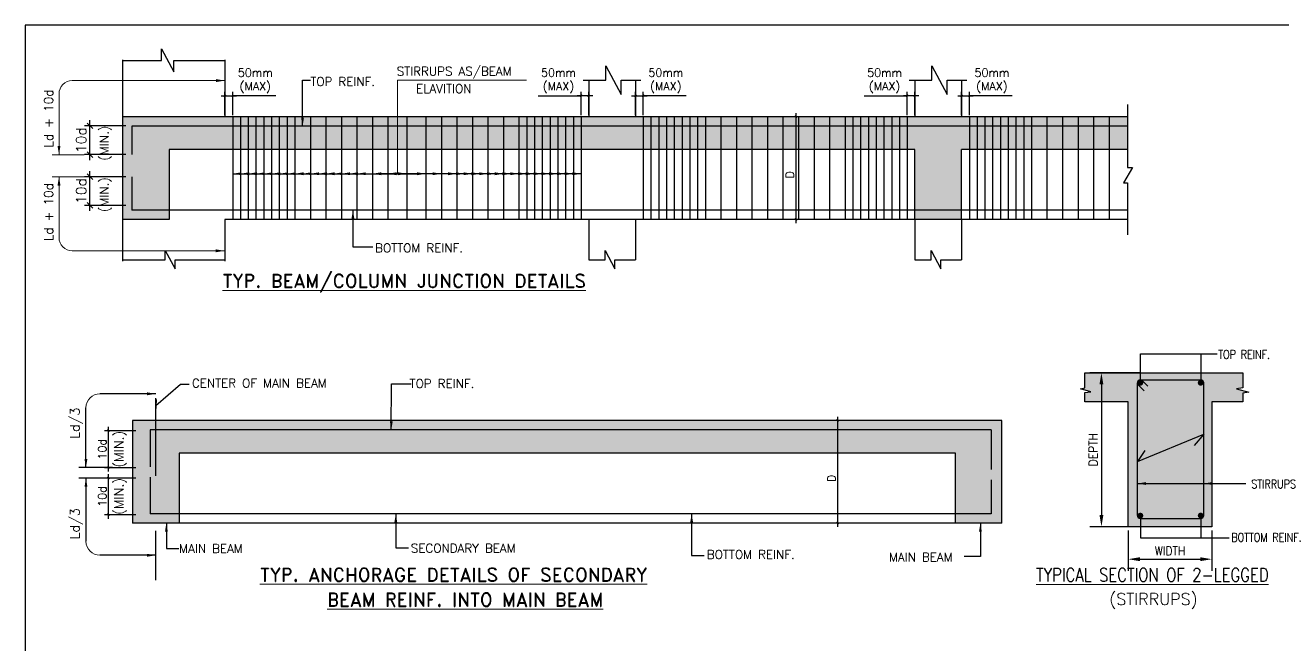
# Model space of a CAD drawing. Header units: millimetres. Extents: x 2061841 to 105821645, y -77612 to 48520811.
# Drawn here: x 2640308 to 2672703, y 43323 to 59297 of the extents above; entities that cross this region are included whole.
import ezdxf

# ---------------------------------------------------------------- set-up
doc = ezdxf.new("R2010")
doc.units = ezdxf.units.MM
doc.header["$LTSCALE"] = 10
doc.header["$MEASUREMENT"] = 0
for name, pattern in [('AUDIT_I_161129175419-4', [0]), ('AUDIT_I_161129175419-5', [0]), ('HIDDEN', [0.375, 0.25, -0.125])]:
    doc.linetypes.add(name, pattern=pattern)
for name, color, linetype in [('BAR', 1, 'Continuous'), ('BEAM', 4, 'Continuous'), ('BEAM HATCH', 252, 'Continuous'), ('BORDER', 5, 'Continuous'), ('DIM', 8, 'Continuous'), ('HATCH', 33, 'Continuous'), ('LINE', 4, 'Continuous'), ('reinf', 1, 'Continuous'), ('TEXT1', 2, 'Continuous')]:
    doc.layers.add(name, color=color, linetype=linetype)
for name, color, linetype, lineweight in [('GEN-LEDAR', 3, 'Continuous', 0), ('TEXT', 2, 'Continuous', 25), ('TEXT 3', 1, 'Continuous', 18)]:
    doc.layers.add(name, color=color, linetype=linetype, lineweight=lineweight)
doc.styles.add('200', font='romand.shx', dxfattribs={"width": 0.8, "height": 225})
doc.styles.add('LOAD', font='romand.shx', dxfattribs={"height": 275})
doc.styles.add('MAH', font='romand.shx', dxfattribs={"height": 210})
doc.styles.add('RD', font='romand.shx', dxfattribs={"width": 0.9, "height": 225})
doc.dimstyles.new('AR', dxfattribs={"dimtxt": 250, "dimasz": 300, "dimexe": 300, "dimexo": 100, "dimgap": 100, "dimtad": 1, "dimdec": 0, "dimdsep": 46, "dimtxsty": 'RD', "dimcen": 2.5, "dimdle": 100, "dimclrd": 3, "dimclre": 3, "dimclrt": 2, "dimadec": 0, "dimazin": 0, "dimtfac": 1, "dimtdec": 0, "dimtmove": 0, "dimatfit": 3, "dimfxl": 1, "dimtolj": 1, "dimtzin": 0, "dimarcsym": 0})
doc.dimstyles.new('GR1', dxfattribs={"dimtxt": 225, "dimasz": 125, "dimexe": 125, "dimexo": 100, "dimgap": 50, "dimtad": 1, "dimdec": 0, "dimzin": 3, "dimdsep": 46, "dimtxsty": '200', "dimblk1": 'OBLIQUE', "dimblk2": 'OBLIQUE', "dimsah": 1, "dimcen": 0.0625, "dimdle": 125, "dimclrd": 3, "dimclre": 3, "dimclrt": 2, "dimadec": 0, "dimazin": 0, "dimtfac": 1, "dimtdec": 0, "dimtix": 1, "dimtmove": 0, "dimatfit": 3, "dimfxl": 1, "dimtolj": 1, "dimtzin": 0, "dimarcsym": 0})
doc.dimstyles.new('MA', dxfattribs={"dimtxt": 210, "dimasz": 50, "dimexe": 100, "dimexo": 50, "dimgap": 50, "dimtad": 1, "dimdec": 0, "dimzin": 0, "dimdsep": 46, "dimtxsty": 'MAH', "dimblk1": 'OBLIQUE', "dimblk2": 'OBLIQUE', "dimsah": 1, "dimcen": 0.09, "dimdle": 100, "dimclrd": 3, "dimclre": 3, "dimclrt": 2, "dimadec": 0, "dimazin": 0, "dimtfac": 1, "dimtdec": 0, "dimtix": 1, "dimtofl": 0, "dimtmove": 0, "dimatfit": 3, "dimldrblk": 'OBLIQUE', "dimfxl": 1, "dimtolj": 1, "dimtzin": 0, "dimarcsym": 0})

# ---------------------------------------------------------------- blocks, each defined once
blk = doc.blocks.new('*D2071')
at = {"layer": 'Defpoints', "color": 0, "linetype": 'AUDIT_I_161129175419-4', "ltscale": 0.25, "transparency": 16777216}
for p in [(2669121, 50336), (2668030, 46369), (2669121, 46369)]:
    blk.add_point(p, dxfattribs=at)
at = {"layer": 'DIM', "color": 3, "lineweight": -2, "ltscale": 0.25, "transparency": 16777216}
for p, q in [((2669021, 50336), (2667730, 50336)), ((2668030, 50036), (2668030, 46669)), ((2669021, 46369), (2667730, 46369))]:
    blk.add_line(p, q, dxfattribs=at)
at = {"layer": 'DIM', "color": 3, "linetype": 'AUDIT_I_161129175419-4', "ltscale": 0.25, "transparency": 16777216}
for points in [[(2667980, 50036), (2668080, 50036), (2668030, 50336)], [(2667980, 46669), (2668080, 46669), (2668030, 46369)]]:
    blk.add_solid(points, dxfattribs=at)
at = {"layer": 'DIM', "color": 2, "linetype": 'AUDIT_I_161129175419-4', "ltscale": 0.25, "transparency": 16777216, "insert": (2667817, 48353), "char_height": 225, "attachment_point": 5, "rotation": 90, "style": 'RD'}
blk.add_mtext('\\A1;DEPTH', dxfattribs=at)
blk = doc.blocks.new('*D2072')
at = {"layer": 'Defpoints', "color": 0, "linetype": 'AUDIT_I_161129175419-4', "ltscale": 0.25, "transparency": 16777216}
for p in [(2668720, 46369), (2670876, 46369), (2670876, 45531)]:
    blk.add_point(p, dxfattribs=at)
at = {"layer": 'DIM', "color": 3, "lineweight": -2, "ltscale": 0.25, "transparency": 16777216}
for p, q in [((2668720, 46269), (2668720, 45231)), ((2670876, 46269), (2670876, 45231)), ((2669020, 45531), (2670576, 45531))]:
    blk.add_line(p, q, dxfattribs=at)
at = {"layer": 'DIM', "color": 3, "linetype": 'AUDIT_I_161129175419-4', "ltscale": 0.25, "transparency": 16777216}
for points in [[(2669020, 45581), (2669020, 45481), (2668720, 45531)], [(2670576, 45581), (2670576, 45481), (2670876, 45531)]]:
    blk.add_solid(points, dxfattribs=at)
at = {"layer": 'DIM', "color": 2, "linetype": 'AUDIT_I_161129175419-4', "ltscale": 0.25, "transparency": 16777216, "insert": (2669798, 45744), "char_height": 225, "attachment_point": 5, "style": 'RD'}
blk.add_mtext('\\A1;WIDTH', dxfattribs=at)
blk = doc.blocks.new('_Oblique')
at = {"color": 0, "linetype": 'ByBlock', "lineweight": -2}
blk.add_line((-0.5, -0.5), (0.5, 0.5), dxfattribs=at)
blk = doc.blocks.new('*D2014')
at = {"layer": 'Defpoints', "color": 0, "linetype": 'AUDIT_I_161129175419-5', "transparency": 16777216}
for p in [(2660461, 56930), (2660160, 54290), (2660461, 54290)]:
    blk.add_point(p, dxfattribs=at)
at = {"layer": 'DIM', "color": 3, "linetype": 'AUDIT_I_161129175419-5', "lineweight": -2, "transparency": 16777216}
for p, q in [((2660160, 57030), (2660160, 54190)), ((2660411, 56930), (2660060, 56930)), ((2660411, 54290), (2660060, 54290))]:
    blk.add_line(p, q, dxfattribs=at)
at = {"layer": 'DIM', "color": 3, "linetype": 'AUDIT_I_161129175419-5', "lineweight": -2, "transparency": 16777216, "xscale": 50, "yscale": 50, "zscale": 50}
for p, rotation in [((2660160, 56930), 90), ((2660160, 54290), 270)]:
    blk.add_blockref('_Oblique', p, dxfattribs=dict(at, rotation=rotation))
at = {"layer": 'DIM', "color": 2, "linetype": 'AUDIT_I_161129175419-5', "transparency": 16777216, "insert": (2660005, 55441), "char_height": 210, "attachment_point": 5, "rotation": 90, "style": 'MAH'}
blk.add_mtext('\\A1;D', dxfattribs=at)
blk = doc.blocks.new('*D2015')
at = {"color": 3, "lineweight": -2, "transparency": 16777216}
for p, q in [((2653520, 57477), (2654628, 57477)), ((2654928, 57477), (2654528, 57477)), ((2654628, 56980), (2654628, 57577)), ((2654828, 56980), (2654828, 57577))]:
    blk.add_line(p, q, dxfattribs=at)
at = {"layer": 'Defpoints', "color": 0, "linetype": 'AUDIT_I_161129175419-4', "transparency": 16777216}
for p in [(2654628, 57477), (2654628, 56930), (2654828, 56930)]:
    blk.add_point(p, dxfattribs=at)
at = {"color": 3, "linetype": 'AUDIT_I_161129175419-4', "lineweight": -2, "transparency": 16777216, "xscale": 50, "yscale": 50, "zscale": 50, "rotation": 180}
blk.add_blockref('_Oblique', (2654628, 57477), dxfattribs=at)
at = {"color": 3, "linetype": 'AUDIT_I_161129175419-4', "lineweight": -2, "transparency": 16777216, "xscale": 50, "yscale": 50, "zscale": 50}
blk.add_blockref('_Oblique', (2654828, 57477), dxfattribs=at)
at = {"color": 2, "linetype": 'AUDIT_I_161129175419-4', "transparency": 16777216, "insert": (2654045, 57862), "char_height": 210, "attachment_point": 5, "style": 'MAH'}
blk.add_mtext('\\A1;50mm\\P(MAX)', dxfattribs=at)
blk = doc.blocks.new('*D2016')
at = {"color": 3, "lineweight": -2, "transparency": 16777216}
for p, q in [((2645353, 57477), (2645753, 57477)), ((2645453, 56980), (2645453, 57577)), ((2645653, 56980), (2645653, 57577)), ((2646761, 57477), (2645653, 57477))]:
    blk.add_line(p, q, dxfattribs=at)
at = {"layer": 'Defpoints', "color": 0, "linetype": 'AUDIT_I_161129175419-4', "transparency": 16777216}
for p in [(2645653, 57477), (2645453, 56930), (2645653, 56930)]:
    blk.add_point(p, dxfattribs=at)
at = {"color": 3, "linetype": 'AUDIT_I_161129175419-4', "lineweight": -2, "transparency": 16777216, "xscale": 50, "yscale": 50, "zscale": 50, "rotation": 180}
blk.add_blockref('_Oblique', (2645453, 57477), dxfattribs=at)
at = {"color": 3, "linetype": 'AUDIT_I_161129175419-4', "lineweight": -2, "transparency": 16777216, "xscale": 50, "yscale": 50, "zscale": 50}
blk.add_blockref('_Oblique', (2645653, 57477), dxfattribs=at)
at = {"color": 2, "linetype": 'AUDIT_I_161129175419-4', "transparency": 16777216, "insert": (2646236, 57862), "char_height": 210, "attachment_point": 5, "style": 'MAH'}
blk.add_mtext('\\A1;50mm\\P(MAX)', dxfattribs=at)
blk = doc.blocks.new('*D2017')
at = {"color": 3, "lineweight": -2, "transparency": 16777216}
for p, q in [((2655928, 57477), (2656328, 57477)), ((2656028, 56980), (2656028, 57577)), ((2656228, 56980), (2656228, 57577)), ((2657335, 57477), (2656228, 57477))]:
    blk.add_line(p, q, dxfattribs=at)
at = {"layer": 'Defpoints', "color": 0, "linetype": 'AUDIT_I_161129175419-4', "transparency": 16777216}
for p in [(2656228, 57477), (2656028, 56930), (2656228, 56930)]:
    blk.add_point(p, dxfattribs=at)
at = {"color": 3, "linetype": 'AUDIT_I_161129175419-4', "lineweight": -2, "transparency": 16777216, "xscale": 50, "yscale": 50, "zscale": 50, "rotation": 180}
blk.add_blockref('_Oblique', (2656028, 57477), dxfattribs=at)
at = {"color": 3, "linetype": 'AUDIT_I_161129175419-4', "lineweight": -2, "transparency": 16777216, "xscale": 50, "yscale": 50, "zscale": 50}
blk.add_blockref('_Oblique', (2656228, 57477), dxfattribs=at)
at = {"color": 2, "linetype": 'AUDIT_I_161129175419-4', "transparency": 16777216, "insert": (2656810, 57862), "char_height": 210, "attachment_point": 5, "style": 'MAH'}
blk.add_mtext('\\A1;50mm\\P(MAX)', dxfattribs=at)
blk = doc.blocks.new('*D2018')
at = {"color": 3, "lineweight": -2, "transparency": 16777216}
for p, q in [((2661920, 57477), (2663028, 57477)), ((2663328, 57477), (2662928, 57477)), ((2663028, 56980), (2663028, 57577)), ((2663228, 56980), (2663228, 57577))]:
    blk.add_line(p, q, dxfattribs=at)
at = {"layer": 'Defpoints', "color": 0, "linetype": 'AUDIT_I_161129175419-4', "transparency": 16777216}
for p in [(2663028, 57477), (2663028, 56930), (2663228, 56930)]:
    blk.add_point(p, dxfattribs=at)
at = {"color": 3, "linetype": 'AUDIT_I_161129175419-4', "lineweight": -2, "transparency": 16777216, "xscale": 50, "yscale": 50, "zscale": 50, "rotation": 180}
blk.add_blockref('_Oblique', (2663028, 57477), dxfattribs=at)
at = {"color": 3, "linetype": 'AUDIT_I_161129175419-4', "lineweight": -2, "transparency": 16777216, "xscale": 50, "yscale": 50, "zscale": 50}
blk.add_blockref('_Oblique', (2663228, 57477), dxfattribs=at)
at = {"color": 2, "linetype": 'AUDIT_I_161129175419-4', "transparency": 16777216, "insert": (2662445, 57862), "char_height": 210, "attachment_point": 5, "style": 'MAH'}
blk.add_mtext('\\A1;50mm\\P(MAX)', dxfattribs=at)
blk = doc.blocks.new('*D2019')
at = {"color": 3, "lineweight": -2, "transparency": 16777216}
for p, q in [((2664328, 57477), (2664728, 57477)), ((2664428, 56980), (2664428, 57577)), ((2664628, 56980), (2664628, 57577)), ((2665735, 57477), (2664628, 57477))]:
    blk.add_line(p, q, dxfattribs=at)
at = {"layer": 'Defpoints', "color": 0, "linetype": 'AUDIT_I_161129175419-4', "transparency": 16777216}
for p in [(2664628, 57477), (2664428, 56930), (2664628, 56930)]:
    blk.add_point(p, dxfattribs=at)
at = {"color": 3, "linetype": 'AUDIT_I_161129175419-4', "lineweight": -2, "transparency": 16777216, "xscale": 50, "yscale": 50, "zscale": 50, "rotation": 180}
blk.add_blockref('_Oblique', (2664428, 57477), dxfattribs=at)
at = {"color": 3, "linetype": 'AUDIT_I_161129175419-4', "lineweight": -2, "transparency": 16777216, "xscale": 50, "yscale": 50, "zscale": 50}
blk.add_blockref('_Oblique', (2664628, 57477), dxfattribs=at)
at = {"color": 2, "linetype": 'AUDIT_I_161129175419-4', "transparency": 16777216, "insert": (2665210, 57862), "char_height": 210, "attachment_point": 5, "style": 'MAH'}
blk.add_mtext('\\A1;50mm\\P(MAX)', dxfattribs=at)
blk = doc.blocks.new('*D2020')
at = {"layer": 'Defpoints', "color": 0, "linetype": 'AUDIT_I_161129175419-5', "transparency": 16777216}
for p in [(2643206, 48839), (2642449, 47890), (2643206, 47890)]:
    blk.add_point(p, dxfattribs=at)
at = {"layer": 'TEXT1', "color": 3, "linetype": 'AUDIT_I_161129175419-5', "lineweight": -2, "transparency": 16777216}
for p, q in [((2642449, 48939), (2642449, 47790)), ((2643156, 48839), (2642349, 48839)), ((2643156, 47890), (2642349, 47890))]:
    blk.add_line(p, q, dxfattribs=at)
at = {"layer": 'TEXT1', "color": 3, "linetype": 'AUDIT_I_161129175419-5', "lineweight": -2, "transparency": 16777216, "xscale": 50, "yscale": 50, "zscale": 50}
for p, rotation in [((2642449, 48839), 90), ((2642449, 47890), 270)]:
    blk.add_blockref('_Oblique', p, dxfattribs=dict(at, rotation=rotation))
at = {"layer": 'TEXT1', "color": 2, "linetype": 'AUDIT_I_161129175419-5', "transparency": 16777216, "insert": (2642294, 48365), "char_height": 210, "attachment_point": 5, "rotation": 90, "style": 'MAH'}
blk.add_mtext('\\A1;10d', dxfattribs=at)
blk = doc.blocks.new('*D2021')
at = {"layer": 'Defpoints', "color": 0, "linetype": 'AUDIT_I_161129175419-5', "transparency": 16777216}
for p in [(2661533, 49103), (2661232, 46463), (2661533, 46463)]:
    blk.add_point(p, dxfattribs=at)
at = {"layer": 'DIM', "color": 3, "linetype": 'AUDIT_I_161129175419-5', "lineweight": -2, "transparency": 16777216}
for p, q in [((2661483, 49103), (2661132, 49103)), ((2661232, 49203), (2661232, 46363)), ((2661483, 46463), (2661132, 46463))]:
    blk.add_line(p, q, dxfattribs=at)
at = {"layer": 'DIM', "color": 3, "linetype": 'AUDIT_I_161129175419-5', "lineweight": -2, "transparency": 16777216, "xscale": 50, "yscale": 50, "zscale": 50}
for p, rotation in [((2661232, 49103), 90), ((2661232, 46463), 270)]:
    blk.add_blockref('_Oblique', p, dxfattribs=dict(at, rotation=rotation))
at = {"layer": 'DIM', "color": 2, "linetype": 'AUDIT_I_161129175419-5', "transparency": 16777216, "insert": (2661077, 47614), "char_height": 210, "attachment_point": 5, "rotation": 90, "style": 'MAH'}
blk.add_mtext('\\A1;D', dxfattribs=at)
blk = doc.blocks.new('*D2022')
at = {"layer": 'Defpoints', "color": 0, "linetype": 'AUDIT_I_161129175419-5', "transparency": 16777216}
for p in [(2643206, 47621), (2642449, 46673), (2643206, 46673)]:
    blk.add_point(p, dxfattribs=at)
at = {"layer": 'TEXT1', "color": 3, "linetype": 'AUDIT_I_161129175419-5', "lineweight": -2, "transparency": 16777216}
for p, q in [((2643156, 47621), (2642349, 47621)), ((2642449, 47721), (2642449, 46573)), ((2643156, 46673), (2642349, 46673))]:
    blk.add_line(p, q, dxfattribs=at)
at = {"layer": 'TEXT1', "color": 3, "linetype": 'AUDIT_I_161129175419-5', "lineweight": -2, "transparency": 16777216, "xscale": 50, "yscale": 50, "zscale": 50}
for p, rotation in [((2642449, 47621), 90), ((2642449, 46673), 270)]:
    blk.add_blockref('_Oblique', p, dxfattribs=dict(at, rotation=rotation))
at = {"layer": 'TEXT1', "color": 2, "linetype": 'AUDIT_I_161129175419-5', "transparency": 16777216, "insert": (2642294, 47147), "char_height": 210, "attachment_point": 5, "rotation": 90, "style": 'MAH'}
blk.add_mtext('\\A1;10d', dxfattribs=at)

msp = doc.modelspace()

# ---------------------------------------------------------------- hatches: boundary and pattern name
at = {"layer": 'BEAM HATCH', "linetype": 'AUDIT_I_161129175419-5'}
h = msp.add_hatch(color=252, dxfattribs=at)
h.paths.add_polyline_path([(2642813.5, 54290), (2644013.5, 54290), (2644013.5, 56090), (2644882.6, 56090), (2644882.6, 56930), (2642813.5, 56930), (2642813.5, 54290)])
h.paths.add_polyline_path([(2656028, 56090), (2663228, 56090), (2663228, 54290), (2664428, 54290), (2664428, 56090), (2668702.2, 56090), (2668702.2, 56930), (2645453.5, 56930), (2644882.6, 56930), (2644882.6, 56090), (2656028, 56090)])
for points in [[(2671673.9, 50337.4), (2667604.1, 50337.4), (2667604.1, 49951), (2667491, 49924.2), (2667754.5, 49846.2), (2667604.1, 49824.8), (2667604.1, 49587.4), (2668720.1, 49587.4), (2668720.1, 46369.3), (2670876, 46369.3), (2670876, 49587.4), (2671673.9, 49587.4), (2671673.9, 49813.7), (2671828.9, 49835.1), (2671513, 49924.2), (2671673.9, 49951), (2671673.9, 50337.4)], [(2643074.2, 49103.3), (2643074.2, 46463.3), (2644274.2, 46463.3), (2644274.2, 48263.3), (2664267.2, 48263.3), (2664267.2, 46463.3), (2665467.2, 46463.3), (2665467.2, 49103.3), (2643074.2, 49103.3)]]:
    msp.add_hatch(color=252, dxfattribs=at).paths.add_polyline_path(points)

# ---------------------------------------------------------------- linework, layer by layer
at = {"color": 3, "linetype": 'AUDIT_I_161129175419-4', "ltscale": 800}
for p, q in [((2642899, 56702), (2641834.9, 56702)), ((2641977.4, 55818.5), (2641977.4, 56844.5)), ((2642899, 55961), (2641834.9, 55961)), ((2641977.4, 54507.5), (2641977.4, 55533.5)), ((2642899, 55391), (2641834.9, 55391)), ((2642899, 54650), (2641834.9, 54650))]:
    msp.add_line(p, q, dxfattribs=at)
at = {"layer": 'BAR', "linetype": 'AUDIT_I_161129175419-5', "ltscale": 800}
for p, q in [((2645653.5, 56930), (2645653.5, 54290)), ((2645853.5, 56930), (2645853.5, 54290)), ((2646053.5, 56930), (2646053.5, 54290)), ((2646253.5, 56930), (2646253.5, 54290)), ((2646453.5, 56930), (2646453.5, 54290)), ((2646653.5, 56930), (2646653.5, 54290)), ((2646853.5, 56930), (2646853.5, 54290)), ((2647053.5, 56930), (2647053.5, 54290)), ((2647253.5, 56930), (2647253.5, 54290)), ((2647653.5, 56930), (2647653.5, 54290)), ((2648053.5, 56930), (2648053.5, 54290)), ((2648453.5, 56930), (2648453.5, 54290)), ((2648853.5, 56930), (2648853.5, 54290)), ((2649253.5, 56930), (2649253.5, 54290)), ((2649653.5, 56930), (2649653.5, 54290)), ((2650140.7, 56930), (2650140.7, 54290)), ((2650140.7, 56930), (2650140.7, 54290)), ((2650628, 56930), (2650628, 54290)), ((2651028, 56930), (2651028, 54290)), ((2651428, 56930), (2651428, 54290)), ((2651828, 56930), (2651828, 54290)), ((2652228, 56930), (2652228, 54290)), ((2652628, 56930), (2652628, 54290)), ((2653028, 56930), (2653028, 54290)), ((2653228, 56930), (2653228, 54290)), ((2653428, 56930), (2653428, 54290)), ((2653628, 56930), (2653628, 54290)), ((2653828, 56930), (2653828, 54290)), ((2654028, 56930), (2654028, 54290)), ((2654228, 56930), (2654228, 54290)), ((2654428, 56930), (2654428, 54290)), ((2654628, 56930), (2654628, 54290)), ((2656228, 56930), (2656228, 54290)), ((2656428, 56930), (2656428, 54290)), ((2656628, 56930), (2656628, 54290)), ((2656828, 56930), (2656828, 54290)), ((2657028, 56930), (2657028, 54290)), ((2657228, 56930), (2657228, 54290)), ((2657428, 56930), (2657428, 54290)), ((2657628, 56930), (2657628, 54290)), ((2657828, 56930), (2657828, 54290)), ((2658228, 56930), (2658228, 54290)), ((2658628, 56930), (2658628, 54290)), ((2659028, 56930), (2659028, 54290)), ((2659428, 56930), (2659428, 54290)), ((2659828, 56930), (2659828, 54290)), ((2660228, 56930), (2660228, 54290)), ((2660628, 56930), (2660628, 54290)), ((2661028, 56930), (2661028, 54290)), ((2661428, 56930), (2661428, 54290)), ((2661628, 56930), (2661628, 54290)), ((2661828, 56930), (2661828, 54290)), ((2662028, 56930), (2662028, 54290)), ((2662228, 56930), (2662228, 54290)), ((2662428, 56930), (2662428, 54290)), ((2662628, 56930), (2662628, 54290)), ((2662828, 56930), (2662828, 54290)), ((2663028, 56930), (2663028, 54290)), ((2664628, 56930), (2664628, 54290)), ((2664828, 56930), (2664828, 54290)), ((2665028, 56930), (2665028, 54290)), ((2665228, 56930), (2665228, 54290)), ((2665428, 56930), (2665428, 54290)), ((2665628, 56930), (2665628, 54290)), ((2665828, 56930), (2665828, 54290)), ((2666028, 56930), (2666028, 54290)), ((2666228, 56930), (2666228, 54290)), ((2666628, 56930), (2666628, 54290)), ((2667028, 56930), (2667028, 54290)), ((2667428, 56930), (2667428, 54290)), ((2667428, 56930), (2667428, 54290)), ((2667828, 56930), (2667828, 54290)), ((2668228, 56930), (2668228, 54290)), ((2668702.2, 56690), (2643053.5, 56690)), ((2643053.5, 56690), (2643053.5, 55961)), ((2643053.5, 55391), (2643053.5, 54530)), ((2668702.2, 54530), (2643053.5, 54530)), ((2665186.3, 48863.3), (2643526.3, 48863.3)), ((2643526.3, 48863.3), (2643526.3, 47914.7)), ((2665186.3, 48863.3), (2665186.3, 47843.2)), ((2643526.3, 47645.6), (2643526.3, 46703.3)), ((2665186.3, 47573.4), (2665186.3, 46703.3)), ((2665186.3, 46703.3), (2643526.3, 46703.3))]:
    msp.add_line(p, q, dxfattribs=at)
at = {"layer": 'BEAM', "linetype": 'AUDIT_I_161129175419-5', "ltscale": 50, "elevation": 31.9}
msp.add_lwpolyline([(2671673.9, 50337.4), (2671673.9, 49951), (2671513, 49924.2), (2671828.9, 49835.1), (2671673.9, 49813.7), (2671673.9, 49587.4), (2670876, 49587.4), (2670876, 46369.3), (2668720.1, 46369.3), (2668720.1, 49587.4), (2667604.1, 49587.4), (2667604.1, 49824.8), (2667754.5, 49846.2), (2667491, 49924.2), (2667604.1, 49951), (2667604.1, 50337.4), (2671673.9, 50337.4)], dxfattribs=at)
at = {"layer": 'BORDER'}
msp.add_lwpolyline([(2640307.7, -702.5), (2730307.7, -702.5), (2730307.7, 59297.5), (2640307.7, 59297.5)], close=True, dxfattribs=at)
at = {"layer": 'Defpoints', "color": 0, "linetype": 'AUDIT_I_161129175419-4'}
for p in [(2641977.4, 56702), (2641977.4, 55391), (2668720.1, 50337.4, 31.9), (2668720.1, 46369.3, 31.9), (2668720.1, 46369.3, 31.9), (2670876, 46369.3, 31.9)]:
    msp.add_point(p, dxfattribs=at)
at = {"layer": 'DIM', "color": 3, "linetype": 'HIDDEN', "ltscale": 800}
msp.add_line((2643674.2, 47683.4), (2643674.2, 49942.5), dxfattribs=at)
at = {"layer": 'DIM', "linetype": 'AUDIT_I_161129175419-5', "ltscale": 800}
msp.add_line((2643674.2, 44994.6), (2643674.2, 46263.8), dxfattribs=at)
at = {"layer": 'GEN-LEDAR', "linetype": 'AUDIT_I_161129175419-5', "ltscale": 800}
for p, q in [((2641522.1, 57868.4), (2645453.5, 57868.4)), ((2649899.6, 55466.6), (2649899.6, 57880.2)), ((2649899.6, 57880.2), (2653223.4, 57880.2)), ((2641180.1, 55957.9), (2641180.1, 57526.4)), ((2641830.9, 55957.9), (2641003.8, 55957.9)), ((2641830.9, 55391), (2641003.8, 55391)), ((2641180.1, 55391), (2641180.1, 53822.4)), ((2641522.1, 53480.4), (2645446.2, 53480.4))]:
    msp.add_line(p, q, dxfattribs=at)
at = {"layer": 'GEN-LEDAR', "linetype": 'AUDIT_I_161129175419-5'}
for centre, radius, start, end in [((2641522.1, 57526.4), 342, 90, 180), ((2641522.1, 53822.4), 342, 180, 270), ((2642233.7, 49434.3), 360, 90, 180), ((2642233.7, 45992.8), 360, 180, 270)]:
    msp.add_arc(centre, radius, start, end, dxfattribs=at)
for points in [[(2645225.5, 57906.4), (2645225.5, 57830.4), (2645453.5, 57868.4)], [(2641142.1, 56185.9), (2641218.1, 56185.9), (2641180.1, 55957.9)], [(2641142.1, 55163), (2641218.1, 55163), (2641180.1, 55391)], [(2645212.9, 53442.4), (2645212.9, 53518.4), (2645440.9, 53480.4)]]:
    msp.add_solid(points, dxfattribs=at)
at = {"layer": 'HATCH', "color": 3, "linetype": 'AUDIT_I_161129175419-5', "ltscale": 800}
for p, q in [((2669036.3, 50827), (2671011.1, 50827)), ((2669036.3, 50051.3), (2669036.3, 50827)), ((2670598, 50074.1), (2670598, 50827)), ((2642558.8, 47890.5), (2641688.1, 47890.5)), ((2642558.8, 47622.6), (2641688.1, 47622.6)), ((2669033.7, 46671.3), (2669033.7, 46081.6)), ((2670593, 46667.7), (2670593, 46081.6)), ((2669033.7, 46081.6), (2671319.6, 46081.6))]:
    msp.add_line(p, q, dxfattribs=at)
at = {"layer": 'LINE', "linetype": 'AUDIT_I_161129175419-5', "ltscale": 800}
for p, q in [((2643823.1, 58688.2), (2644139.5, 58095.2)), ((2643823.1, 58389), (2643823.1, 58688.2)), ((2642813.5, 58399.5), (2642813.5, 53214.2)), ((2642813.5, 58389), (2643823.1, 58389)), ((2644139.5, 58389), (2645453.5, 58389)), ((2644139.5, 58095.2), (2644139.5, 58389)), ((2645453.5, 58399.5), (2645453.5, 56930)), ((2655264, 58250.6), (2655659.6, 57509.3)), ((2655264, 57876.6), (2655264, 58250.6)), ((2663664, 57876.6), (2663664, 58250.6)), ((2663664, 58250.6), (2664059.6, 57509.3)), ((2654680.2, 57876.6), (2655264, 57876.6)), ((2654828, 57876.6), (2654828, 56930)), ((2655659.6, 57509.3), (2655659.6, 57876.6)), ((2655659.6, 57876.6), (2656162.9, 57876.6)), ((2656028, 57876.6), (2656028, 56930)), ((2663080.2, 57876.6), (2663664, 57876.6)), ((2663228, 57876.6), (2663228, 56930)), ((2664059.6, 57876.6), (2664562.9, 57876.6)), ((2664059.6, 57509.3), (2664059.6, 57876.6)), ((2664428, 57876.6), (2664428, 56930)), ((2668702.2, 57255.6), (2668702.2, 55628)), ((2645453.5, 56930), (2642813.5, 56930)), ((2668702.2, 56930), (2645453.5, 56930)), ((2656028, 56090), (2644013.5, 56090)), ((2644013.5, 56090), (2644013.5, 54290)), ((2663228, 56090), (2656028, 56090)), ((2663228, 54290), (2663228, 56090)), ((2668702.2, 56090), (2664428, 56090)), ((2664428, 54290), (2664428, 56090)), ((2668833.5, 55628), (2668601.1, 55232.4)), ((2668702.2, 55628), (2668833.5, 55628)), ((2668601.1, 55232.4), (2668702.2, 55232.4)), ((2668702.2, 55232.4), (2668702.2, 53895.5)), ((2644013.5, 54290), (2642813.5, 54290)), ((2668702.2, 54290), (2645453.5, 54290)), ((2645453.5, 54290), (2645453.5, 53214.2)), ((2654828, 54290), (2654828, 53249.2)), ((2656028, 54290), (2656028, 53249.2)), ((2663228, 54290), (2663228, 53249.2)), ((2664428, 54290), (2664428, 53249.2)), ((2643915.8, 53249.2), (2643915.8, 53488.6)), ((2643915.8, 53488.6), (2644168.9, 53014.2)), ((2655243.7, 53249.2), (2655243.7, 53488.6)), ((2655243.7, 53488.6), (2655496.8, 53014.2)), ((2663643.7, 53249.2), (2663643.7, 53488.6)), ((2663643.7, 53488.6), (2663896.8, 53014.2)), ((2642813.5, 53249.2), (2643915.8, 53249.2)), ((2644168.9, 53014.2), (2644168.9, 53249.2)), ((2644168.9, 53249.2), (2645453.5, 53249.2)), ((2654828, 53249.2), (2655243.7, 53249.2)), ((2655496.8, 53014.2), (2655496.8, 53249.2)), ((2655496.8, 53249.2), (2656028, 53249.2)), ((2663228, 53249.2), (2663643.7, 53249.2)), ((2663896.8, 53014.2), (2663896.8, 53249.2)), ((2663896.8, 53249.2), (2664428, 53249.2)), ((2665467.2, 49103.3), (2643074.2, 49103.3)), ((2643074.2, 49103.3), (2643074.2, 46463.3)), ((2665467.2, 46463.3), (2665467.2, 49103.3)), ((2664267.2, 48263.3), (2644274.2, 48263.3)), ((2644274.2, 48263.3), (2644274.2, 46463.3)), ((2664267.2, 46463.3), (2664267.2, 48263.3)), ((2644274.2, 46463.3), (2643074.2, 46463.3)), ((2665467.2, 46463.3), (2644274.2, 46463.3))]:
    msp.add_line(p, q, dxfattribs=at)
at = {"layer": 'reinf', "linetype": 'AUDIT_I_161129175419-5', "ltscale": 800}
for p, q in [((2669131.1, 49868.1), (2668955.4, 50043.8)), ((2668956.4, 46659.2), (2668956.4, 50073.7)), ((2669036.4, 50153.7), (2670585.9, 50153.7)), ((2669228.1, 49987.5), (2669068.4, 50147)), ((2670665.9, 46659.2), (2670665.9, 50073.7)), ((2669036.4, 46579.2), (2670585.9, 46579.2))]:
    msp.add_line(p, q, dxfattribs=at)
at = {"layer": 'reinf', "color": 3, "linetype": 'AUDIT_I_161129175419-5', "const_width": 75, "elevation": 31.9}
for points in [[(2668995.2, 50079.1, -1), (2669070.2, 50079.1, -1)], [(2670625, 50077.6, 1), (2670550, 50077.6, 1)], [(2668995.2, 46653.9, 1), (2669070.2, 46653.9, 1)], [(2670625, 46655.3, -1), (2670550, 46655.3, -1)]]:
    msp.add_lwpolyline(points, format="xyb", close=True, dxfattribs=at)
at = {"layer": 'reinf', "linetype": 'AUDIT_I_161129175419-5', "ltscale": 50, "elevation": 31.9}
msp.add_lwpolyline([(2669148.3, 48330.3), (2668956.4, 48053), (2670665.9, 48749.7), (2670421.7, 48464.1)], dxfattribs=at)
at = {"layer": 'reinf', "linetype": 'AUDIT_I_161129175419-5', "ltscale": 50}
for centre, start, end in [((2669036.4, 50073.7, 31.9), 90, 180), ((2670585.9, 50073.7, 31.9), 0, 90), ((2669036.4, 46659.2, 31.9), 180, 270), ((2670585.9, 46659.2, 31.9), 270, 0)]:
    msp.add_arc(centre, 80, start, end, dxfattribs=at)

# ---------------------------------------------------------------- block references
at = {"color": 3, "linetype": 'AUDIT_I_161129175419-4', "xscale": 142.5, "yscale": 142.5, "zscale": 142.5}
for p, rotation in [((2641977.4, 56702), 90), ((2641977.4, 55961), 270), ((2641977.4, 55391), 90), ((2641977.4, 54650), 270)]:
    msp.add_blockref('_Oblique', p, dxfattribs=dict(at, rotation=rotation))

# ---------------------------------------------------------------- texts
at = {"color": 2, "linetype": 'AUDIT_I_161129175419-4', "char_height": 261.25, "attachment_point": 5, "rotation": 90, "style": 'LOAD'}
for insert in [(2641751.8, 56331.5), (2641751.8, 55020.5)]:
    msp.add_mtext('\\A1;10d', dxfattribs=dict(at, insert=insert))
at = {"layer": 'LINE', "color": 2, "linetype": 'AUDIT_I_161129175419-5', "style": 'RD'}
for s, height, p in [('Ld + 10d', 228, (2641025.5, 56141.4)), ('(MIN.)', 228, (2642456.6, 55803.9)), ('Ld + 10d', 228, (2641025.5, 53730.9)), ('(MIN.)', 228, (2642456.6, 54477.1)), ('Ld/3', 240, (2641711, 48635.7)), ('(MIN.)', 240, (2642841.1, 47893.8)), ('(MIN.)', 240, (2642841.1, 46676)), ('Ld/3', 240, (2641711, 46043))]:
    msp.add_text(s, height=height, rotation=90, dxfattribs=at).set_placement(p)
at = {"layer": 'TEXT', "color": 2, "linetype": 'AUDIT_I_161129175419-5', "style": 'RD'}
for s, p in [('STIRRUPS AS/BEAM ', (2649878.5, 57995.9)), ('TOP REINF.', (2647653.7, 57729.4)), ('ELAVITION', (2650376.5, 57547.2)), ('BOTTOM REINF.', (2649322.3, 53441.1)), ('CENTER OF MAIN BEAM', (2644603.8, 49956.9)), ('TOP REINF.', (2650209.5, 49945.5)), ('MAIN BEAM', (2644274.4, 45691.6)), ('SECONDARY BEAM', (2650241.5, 45700.8)), ('BOTTOM REINF.', (2657865.8, 45539)), ('MAIN BEAM', (2662557.9, 45473.1))]:
    msp.add_text(s, height=225, dxfattribs=at).set_placement(p)
at = {"layer": 'TEXT', "color": 2, "linetype": 'AUDIT_I_161129175419-5', "style": 'RD', "width": 0.8}
for s, p in [('TOP REINF.', (2671040.4, 50696.8, 31.9)), ('STIRRUPS', (2671891.7, 47355.7, 31.9)), ('BOTTOM REINF.', (2671375.7, 45981, 31.9))]:
    msp.add_text(s, height=225, dxfattribs=at).set_placement(p)
at = {"layer": 'TEXT 3', "linetype": 'AUDIT_I_161129175419-5', "ltscale": 30, "style": 'RD'}
for s, height, p in [('%%UTYP. BEAM/COLUMN JUNCTION DETAILS', 350, (2645391.6, 52531.1)), ('%%UTYP. ANCHORAGE DETAILS OF SECONDARY', 350, (2646354.8, 44953.6)), ('(STIRRUPS)', 300, (2668232.6, 44352.1, 31.9)), ('%%UBEAM REINF. INTO MAIN BEAM', 350, (2648090.2, 44313.1))]:
    msp.add_text(s, height=height, dxfattribs=at).set_placement(p)
at = {"layer": 'TEXT 3', "linetype": 'AUDIT_I_161129175419-5', "ltscale": 30, "style": 'RD', "width": 0.8}
msp.add_text('%%UTYPICAL SECTION OF 2-LEGGED', height=350, dxfattribs=at).set_placement((2666349.5, 44952.9, 31.9))

# ---------------------------------------------------------------- dimensions: what is measured, and where the dimension line sits
at = {"color": 2, "linetype": 'AUDIT_I_161129175419-4'}
for base, p1, p2, picture, middle in [((2645653.5, 57476.7), (2645453.5, 56930), (2645653.5, 56930), '*D2016', (2646235.9, 57008.4)), ((2656228, 57476.7), (2656028, 56930), (2656228, 56930), '*D2017', (2656810.4, 57008.4)), ((2664628, 57476.7), (2664428, 56930), (2664628, 56930), '*D2019', (2665210.4, 57008.4))]:
    dim = msp.add_linear_dim(base=base, p1=p1, p2=p2, text='50mm\\P(MAX)', dimstyle='MA', override={"dimtmove": 1, "dimfxl": 1.5}, dxfattribs=at)
    dim.commit()
    dim.dimension.update_dxf_attribs({"geometry": picture, "text_midpoint": middle, "dimtype": 160})
for base, p1, p2, picture, middle in [((2654628, 57476.7), (2654828, 56930), (2654628, 56930), '*D2015', (2654045.5, 57008.4)), ((2663028, 57476.7), (2663228, 56930), (2663028, 56930), '*D2018', (2662445.5, 57008.4))]:
    dim = msp.add_linear_dim(base=base, p1=p1, p2=p2, angle=180, text='50mm\\P(MAX)', dimstyle='MA', override={"dimtmove": 1, "dimfxl": 1.5}, dxfattribs=at)
    dim.commit()
    dim.dimension.update_dxf_attribs({"geometry": picture, "text_midpoint": middle, "dimtype": 160})
at = {"layer": 'DIM', "linetype": 'AUDIT_I_161129175419-5'}
for base, p1, p2, picture, middle in [((2660159.7, 54290), (2660461.2, 56930), (2660461.2, 54290), '*D2014', (2660159.7, 55440.7)), ((2661231.9, 46463.3), (2661533.4, 49103.3), (2661533.4, 46463.3), '*D2021', (2661231.9, 47614.1))]:
    dim = msp.add_linear_dim(base=base, p1=p1, p2=p2, angle=90, text='D', dimstyle='MA', dxfattribs=at)
    dim.commit()
    dim.dimension.update_dxf_attribs({"geometry": picture, "text_midpoint": middle, "dimtype": 160})
at = {"layer": 'DIM', "linetype": 'AUDIT_I_161129175419-4', "ltscale": 0.25}
dim = msp.add_linear_dim(base=(2668029.7, 46369.3, 31.9), p1=(2669120.8, 50335.7, 31.9), p2=(2669120.8, 46369.3, 31.9), angle=90, text='DEPTH', dimstyle='AR', override={"dimfxl": 1.25, "dimarcsym": 1}, dxfattribs=at)
dim.commit()
dim.dimension.update_dxf_attribs({"geometry": '*D2071', "text_midpoint": (2667817.2, 48352.5, 31.9)})
dim = msp.add_linear_dim(base=(2670876, 45531.1, 31.9), p1=(2668720.1, 46369.3, 31.9), p2=(2670876, 46369.3, 31.9), text='WIDTH', dimstyle='AR', override={"dimfxl": 1.25, "dimarcsym": 1}, dxfattribs=at)
dim.commit()
dim.dimension.update_dxf_attribs({"geometry": '*D2072', "text_midpoint": (2669798, 45743.6, 31.9)})
at = {"layer": 'TEXT1', "linetype": 'AUDIT_I_161129175419-5'}
for base, p1, p2, picture, middle in [((2642448.6, 47890.5), (2643205.9, 48839), (2643205.9, 47890.5), '*D2020', (2642448.6, 48364.8)), ((2642448.6, 46672.7), (2643205.9, 47621.3), (2643205.9, 46672.7), '*D2022', (2642448.6, 47147))]:
    dim = msp.add_linear_dim(base=base, p1=p1, p2=p2, angle=90, text='10d', dimstyle='MA', dxfattribs=at)
    dim.commit()
    dim.dimension.update_dxf_attribs({"geometry": picture, "text_midpoint": middle, "dimtype": 160})

# ---------------------------------------------------------------- leaders
at = {"layer": 'DIM', "linetype": 'AUDIT_I_161129175419-5'}
msp.add_leader([(2643674.2, 49489.9), (2644306.6, 50039), (2644535.3, 50039)], dimstyle='MA', override={"dimasz": 225, "dimtad": 0}, dxfattribs=at)
at = {"layer": 'GEN-LEDAR', "linetype": 'AUDIT_I_161129175419-5'}
for points in [[(2647452.8, 56690), (2647452.8, 57876.2), (2647654.9, 57876.2)], [(2645653.5, 55466.6), (2646776.5, 55466.6)], [(2645853.5, 55466.6), (2646976.5, 55466.6)], [(2646053.5, 55466.6), (2647176.5, 55466.6)], [(2646253.5, 55466.6), (2647376.5, 55466.6)], [(2646453.5, 55466.6), (2647576.5, 55466.6)], [(2646653.5, 55466.6), (2647776.5, 55466.6)], [(2646853.5, 55466.6), (2647976.5, 55466.6)], [(2647053.5, 55466.6), (2648176.5, 55466.6)], [(2647253.5, 55466.6), (2648376.5, 55466.6)], [(2647453.5, 55466.6), (2648576.5, 55466.6)], [(2647653.5, 55466.6), (2648776.5, 55466.6)], [(2647853.5, 55466.6), (2648976.5, 55466.6)], [(2648053.5, 55466.6), (2649176.5, 55466.6)], [(2648253.5, 55466.6), (2649376.5, 55466.6)], [(2648453.5, 55466.6), (2649576.5, 55466.6)], [(2648653.5, 55466.6), (2649776.5, 55466.6)], [(2648853.5, 55466.6), (2649976.5, 55466.6)], [(2649253.5, 55466.6), (2650047, 55466.6)], [(2650140.7, 55466.6), (2649347.2, 55466.6)], [(2649650.2, 55466.6), (2650443.8, 55466.6)], [(2649653.5, 55466.6), (2650047, 55466.6)], [(2650631.2, 55466.6), (2649837.7, 55466.6)], [(2651028, 55466.6), (2650234.4, 55466.6)], [(2650628, 55466.6), (2650234.4, 55466.6)], [(2651428, 55466.6), (2650304.9, 55466.6)], [(2651628, 55466.6), (2650504.9, 55466.6)], [(2651828, 55466.6), (2650704.9, 55466.6)], [(2652028, 55466.6), (2650904.9, 55466.6)], [(2652228, 55466.6), (2651104.9, 55466.6)], [(2652428, 55466.6), (2651304.9, 55466.6)], [(2652628, 55466.6), (2651504.9, 55466.6)], [(2652828, 55466.6), (2651704.9, 55466.6)], [(2653028, 55466.6), (2651904.9, 55466.6)], [(2653228, 55466.6), (2652104.9, 55466.6)], [(2653428, 55466.6), (2652304.9, 55466.6)], [(2653628, 55466.6), (2652504.9, 55466.6)], [(2653828, 55466.6), (2652704.9, 55466.6)], [(2654028, 55466.6), (2652904.9, 55466.6)], [(2654228, 55466.6), (2653104.9, 55466.6)], [(2654428, 55466.6), (2653304.9, 55466.6)], [(2654628, 55466.6), (2653504.9, 55466.6)], [(2648749.6, 54530), (2648749.6, 53580.8), (2649259.2, 53580.8)], [(2649738.2, 48863.3), (2649740, 50049.5), (2650247.8, 50049.5)], [(2643674.2, 49794.3), (2642233.7, 49794.3)], [(2641873.7, 47890.5), (2641873.7, 49434.3)], [(2641873.7, 47622.2), (2641873.7, 45992.4)], [(2668956.4, 47481.6, 31.9), (2671315.9, 47481.6, 31.9)], [(2670665.9, 47481.6, 31.9), (2671746.1, 47481.6, 31.9)], [(2649854.9, 46703.3), (2649854.9, 45824.3), (2650178.3, 45824.3)], [(2657475.2, 46703.3), (2657475.2, 45627.7), (2657798.7, 45627.7)], [(2643945.9, 46463.3), (2643945.9, 45805.6), (2644269.4, 45805.6)], [(2664913.5, 46462), (2664913.5, 45602.9), (2664497, 45602.9)], [(2643674.2, 45632.4), (2642233.7, 45632.4)]]:
    msp.add_leader(points, dimstyle='GR1', override={"dimasz": 225}, dxfattribs=at)

doc.saveas('drawing.dxf')
